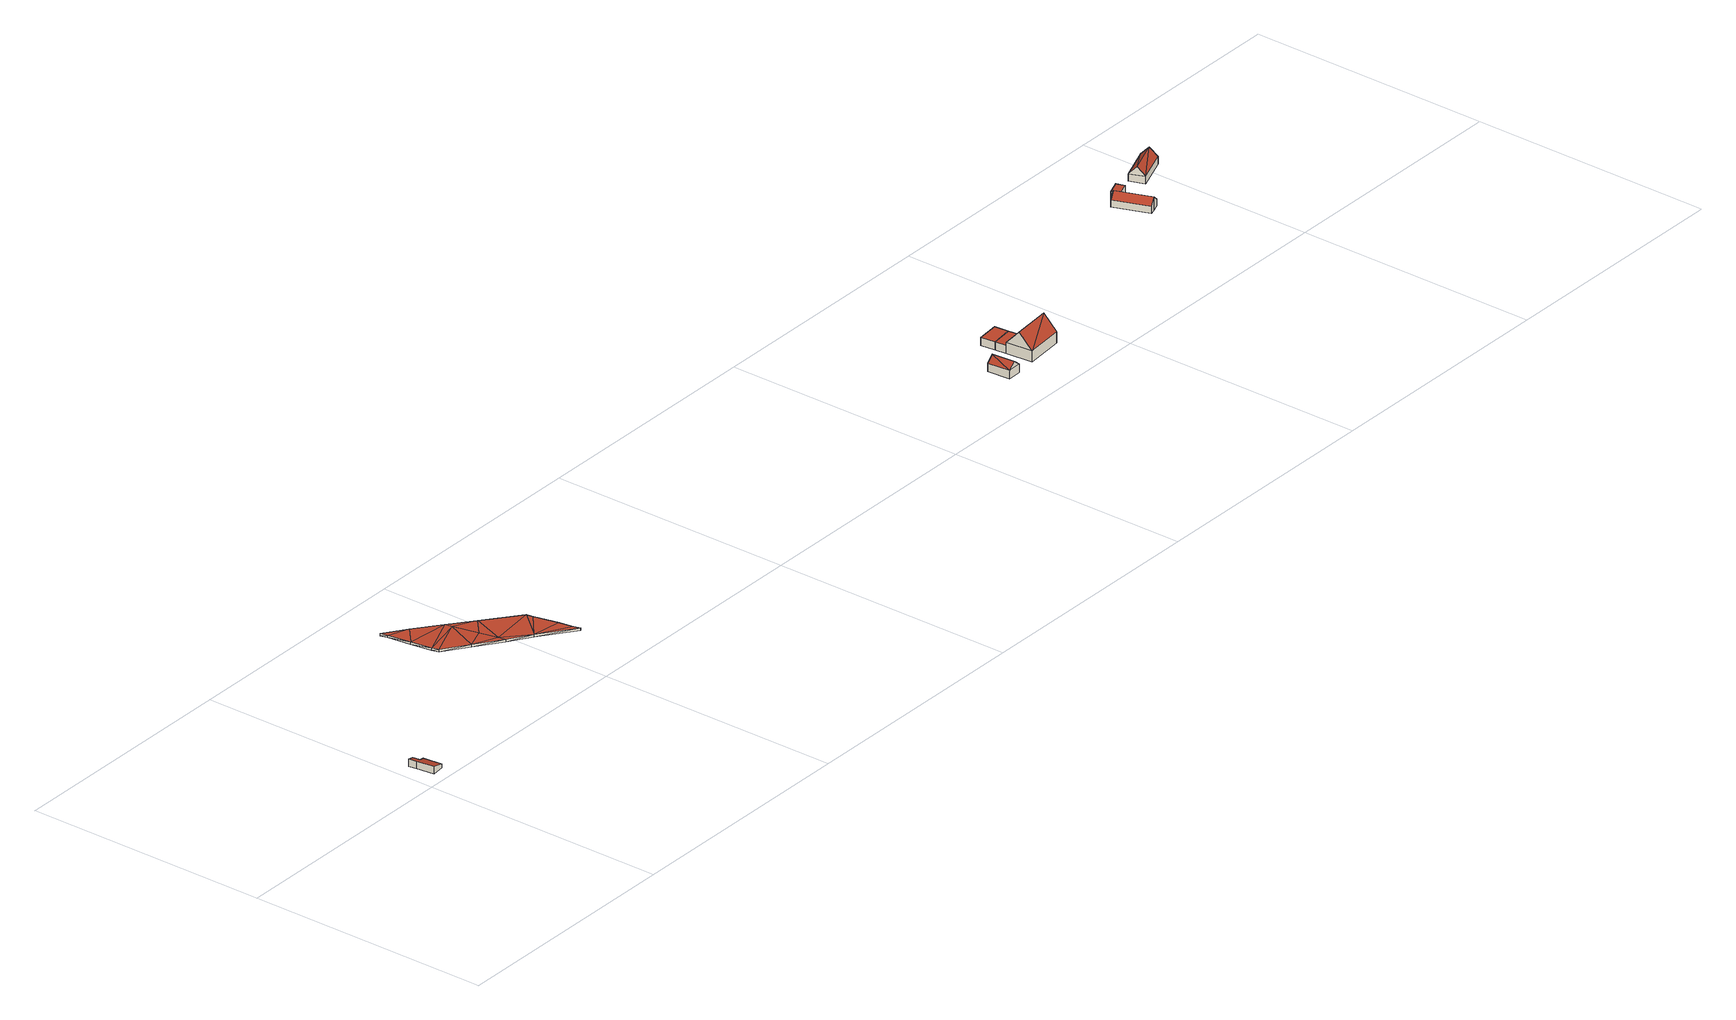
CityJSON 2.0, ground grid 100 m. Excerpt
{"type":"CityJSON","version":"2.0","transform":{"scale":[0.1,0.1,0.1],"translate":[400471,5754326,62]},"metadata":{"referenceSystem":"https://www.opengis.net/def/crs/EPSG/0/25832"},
"CityObjects":{
"building1":{"type":"Building","attributes":{"Gemeindeschluessel":"05515000","Geometrietyp2DReferenz":"3000","function":"31001_2700","roofType":"2100","measuredHeight":2.99},"geometry":[{"type":"Solid","lod":"2","boundaries":[[[[0,1,2,3]],[[4,5,1,0]],[[6,7,5,4]],[[8,9,7,6]],[[10,11,9,8]],[[12,13,11,10]],[[3,2,13,12]],[[10,8,6,4,0,3,12]],[[1,5,7,9,11,13,2]]]],"semantics":{"surfaces":[{"type":"WallSurface"},{"type":"RoofSurface"},{"type":"GroundSurface"}],"values":[[0,0,0,0,0,0,0,1,2]]}}]},
"building2":{"type":"Building","attributes":{"Geometrietyp2DReferenz":"3000","Gemeindeschluessel":"05515000","function":"53001_1800","roofType":"9999","measuredHeight":1},"geometry":[{"type":"Solid","lod":"2","boundaries":[[[[14,15,16]],[[15,17,16]],[[18,19,14]],[[19,15,14]],[[20,21,18]],[[21,19,18]],[[22,23,20]],[[23,21,20]],[[24,25,22]],[[25,23,22]],[[26,27,24]],[[27,25,24]],[[28,29,26]],[[29,27,26]],[[30,31,28]],[[31,29,28]],[[32,33,30]],[[33,31,30]],[[34,35,32]],[[35,33,32]],[[36,37,34]],[[37,35,34]],[[38,39,36]],[[39,37,36]],[[40,41,38]],[[41,39,38]],[[42,43,40]],[[43,41,40]],[[44,45,42]],[[45,43,42]],[[16,17,44]],[[17,45,44]],[[15,46,17]],[[47,46,15]],[[48,47,15]],[[27,29,25]],[[23,25,29]],[[23,29,31]],[[23,31,21]],[[21,31,48]],[[48,15,19]],[[48,19,21]],[[46,45,17]],[[43,45,41]],[[41,45,39]],[[39,45,37]],[[46,47,33]],[[46,33,35]],[[48,31,33]],[[46,35,45]],[[45,35,37]],[[47,48,33]],[[14,16,49]],[[50,14,49]],[[51,14,50]],[[26,24,28]],[[22,28,24]],[[22,30,28]],[[22,20,30]],[[20,51,30]],[[51,18,14]],[[51,20,18]],[[49,16,44]],[[42,40,44]],[[40,38,44]],[[38,36,44]],[[49,32,50]],[[49,34,32]],[[49,44,34]],[[44,36,34]],[[50,32,51]],[[51,32,30]]]],"semantics":{"surfaces":[{"type":"WallSurface"},{"type":"GroundSurface"},{"type":"RoofSurface"}],"values":[[0,0,0,0,0,0,0,0,0,0,0,0,0,0,0,0,0,0,0,0,0,0,0,0,0,0,0,0,0,0,0,0,1,1,1,1,1,1,1,1,1,1,1,1,1,1,1,1,1,1,1,1,2,2,2,2,2,2,2,2,2,2,2,2,2,2,2,2,2,2,2,2]]}}]},
"building3":{"type":"Building","attributes":{"Gemeindeschluessel":"05515000","Geometrietyp2DReferenz":"3000","function":"31001_2700","roofType":"3100","measuredHeight":5.78},"geometry":[{"type":"Solid","lod":"2","boundaries":[[[[52,53,54,55]],[[56,57,53,52]],[[58,59,57,56]],[[55,54,59,58]],[[52,60,56]],[[58,61,55]],[[55,61,60]],[[60,52,55]],[[61,58,56]],[[56,60,61]],[[53,57,59,54]]]],"semantics":{"surfaces":[{"type":"WallSurface"},{"type":"RoofSurface"},{"type":"GroundSurface"}],"values":[[0,0,0,0,0,0,1,1,1,1,2]]}}]},
"building4":{"type":"Building","attributes":{"Gemeindeschluessel":"05515000","Geometrietyp2DReferenz":"3000","function":"31001_2460","roofType":"1000","measuredHeight":3.35},"geometry":[{"type":"Solid","lod":"2","boundaries":[[[[62,63,64,65]],[[66,67,63,62]],[[68,69,67,66]],[[65,64,69,68]],[[66,62,65,68]],[[63,67,69,64]]]],"semantics":{"surfaces":[{"type":"WallSurface"},{"type":"RoofSurface"},{"type":"GroundSurface"}],"values":[[0,0,0,0,1,2]]}}]},
"building5":{"type":"Building","attributes":{"Gemeindeschluessel":"05515000","Geometrietyp2DReferenz":"3000","function":"31001_1000"},"address":[{"country":"Germany","locality":"Münster","thoroughfareNumber":"55","thoroughfareName":"Zur Landwehr"}],"children":["building5-1","building5-2"]},
"building5-1":{"type":"BuildingPart","attributes":{"roofType":"3100","measuredHeight":10.46},"parents":["building5"],"geometry":[{"type":"Solid","lod":"2","boundaries":[[[[70,71,72,73,74]],[[75,76,77,78,79]],[[80,81,76,75]],[[74,73,81,80]],[[82,83,74]],[[74,80,82]],[[83,82,75]],[[75,79,70,83]],[[82,80,75]],[[83,70,74]],[[72,77,76,81,73]],[[71,70,79,78]],[[77,72,71,78]]]],"semantics":{"surfaces":[{"type":"WallSurface"},{"type":"RoofSurface"},{"type":"GroundSurface"},{"type":"ClosureSurface"}],"values":[[0,0,0,0,1,1,1,1,0,0,2,0,3]]}}]},
"building5-2":{"type":"BuildingPart","attributes":{"roofType":"1000","measuredHeight":3.39},"parents":["building5"],"geometry":[{"type":"Solid","lod":"2","boundaries":[[[[68,69,64,65]],[[78,77,69,68]],[[65,64,72,71]],[[78,68,65,71]],[[69,77,72,64]],[[77,78,71,72]]]],"semantics":{"surfaces":[{"type":"WallSurface"},{"type":"RoofSurface"},{"type":"GroundSurface"},{"type":"ClosureSurface"}],"values":[[0,0,0,1,2,3]]}}]},
"building6":{"type":"Building","attributes":{"Gemeindeschluessel":"05515000","Geometrietyp2DReferenz":"3000","function":"31001_2460","roofType":"3100","measuredHeight":5.31},"geometry":[{"type":"Solid","lod":"2","boundaries":[[[[84,85,86,87]],[[88,89,85,84]],[[90,91,89,88]],[[92,93,91,90]],[[94,95,93,92]],[[96,97,95,94]],[[98,99,97,96]],[[100,101,99,98]],[[87,86,101,100]],[[94,92,90,88,96]],[[84,87,100,98,96,88]],[[85,89,91,93,95,97,99,101,86]]]],"semantics":{"surfaces":[{"type":"WallSurface"},{"type":"RoofSurface"},{"type":"GroundSurface"}],"values":[[0,0,0,0,0,0,0,0,0,1,1,2]]}}]},
"building7":{"type":"Building","attributes":{"Gemeindeschluessel":"05515000","Geometrietyp2DReferenz":"3000","function":"31001_2500","roofType":"1000","measuredHeight":2.92},"geometry":[{"type":"Solid","lod":"2","boundaries":[[[[102,103,104,105]],[[106,107,103,102]],[[108,109,107,106]],[[110,111,109,108]],[[112,113,111,110]],[[105,104,113,112]],[[110,108,106,102,105,112]],[[103,107,109,111,113,104]]]],"semantics":{"surfaces":[{"type":"WallSurface"},{"type":"RoofSurface"},{"type":"GroundSurface"}],"values":[[0,0,0,0,0,0,1,2]]}}]},
"building8":{"type":"Building","attributes":{"Gemeindeschluessel":"05515000","Geometrietyp2DReferenz":"3000","function":"31001_2700","roofType":"3100","measuredHeight":6.23},"geometry":[{"type":"Solid","lod":"2","boundaries":[[[[114,115,116,117]],[[118,119,115,114]],[[120,121,119,118]],[[117,116,121,120]],[[114,122,118]],[[120,123,117]],[[123,122,114]],[[114,117,123]],[[120,118,122]],[[122,123,120]],[[115,119,121,116]]]],"semantics":{"surfaces":[{"type":"WallSurface"},{"type":"RoofSurface"},{"type":"GroundSurface"}],"values":[[0,0,0,0,0,0,1,1,1,1,2]]}}]}
},
"vertices":[
[7,108,83],[7,108,53],[11,77,53],[11,77,83],[36,111,76],[36,111,53],[40,81,76],[40,81,53],[62,84,70],[62,84,53],[71,9,70],[71,9,53],[21,3,83],[21,3,53],
[753,411,105],[753,411,95],[856,338,105],[856,338,95],[653,478,105],[653,478,95],[646,507,105],[646,507,95],[632,590,105],[632,590,95],[620,685,105],[620,685,95],[614,713,105],[614,713,95],[702,653,105],[702,653,95],[805,574,105],[805,574,95],[899,499,105],[899,499,95],[1038,390,105],[1038,390,95],[1044,362,105],[1044,362,95],[1066,262,105],[1066,262,95],[1076,208,105],[1076,208,95],[1083,180,105],[1083,180,95],[944,280,105],[944,280,95],[849,367,95],[833,440,95],[811,545,95],[849,367,105],[833,440,105],[811,545,105],
[3512,257,58],[3512,257,24],[3519,163,24],[3519,163,58],[3569,260,58],[3569,260,24],[3576,166,58],[3576,166,24],[3540,259,82],[3548,164,82],
[3645,393,55],[3645,393,21],[3652,334,21],[3652,334,55],[3735,402,55],[3735,402,21],[3741,344,55],[3741,344,21],
[3656,288,66],[3656,288,55],[3656,288,21],[3668,179,21],[3668,179,66],[3816,304,66],[3816,304,21],[3747,297,21],[3747,297,55],[3747,297,66],[3827,195,66],[3827,195,21],[3822,249,126],[3662,234,126],
[4823,528,38],[4823,528,9],[4777,655,9],[4777,655,37],[4797,518,62],[4797,518,9],[4771,509,39],[4771,509,9],[4770,509,38],[4770,509,9],[4718,652,38],[4718,652,9],[4744,661,62],[4744,661,9],[4770,670,38],[4770,670,9],[4776,655,38],[4776,655,9],
[4770,670,39],[4770,670,10],[4776,655,10],[4776,655,39],[4764,688,39],[4764,688,10],[4817,708,39],[4817,708,10],[4829,674,39],[4829,674,10],[4777,655,39],[4777,655,10],
[5040,771,38],[5040,771,8],[4901,717,8],[4901,717,38],[5063,711,38],[5063,711,8],[4924,657,38],[4924,657,8],[5052,741,71],[4913,687,71]
]}
